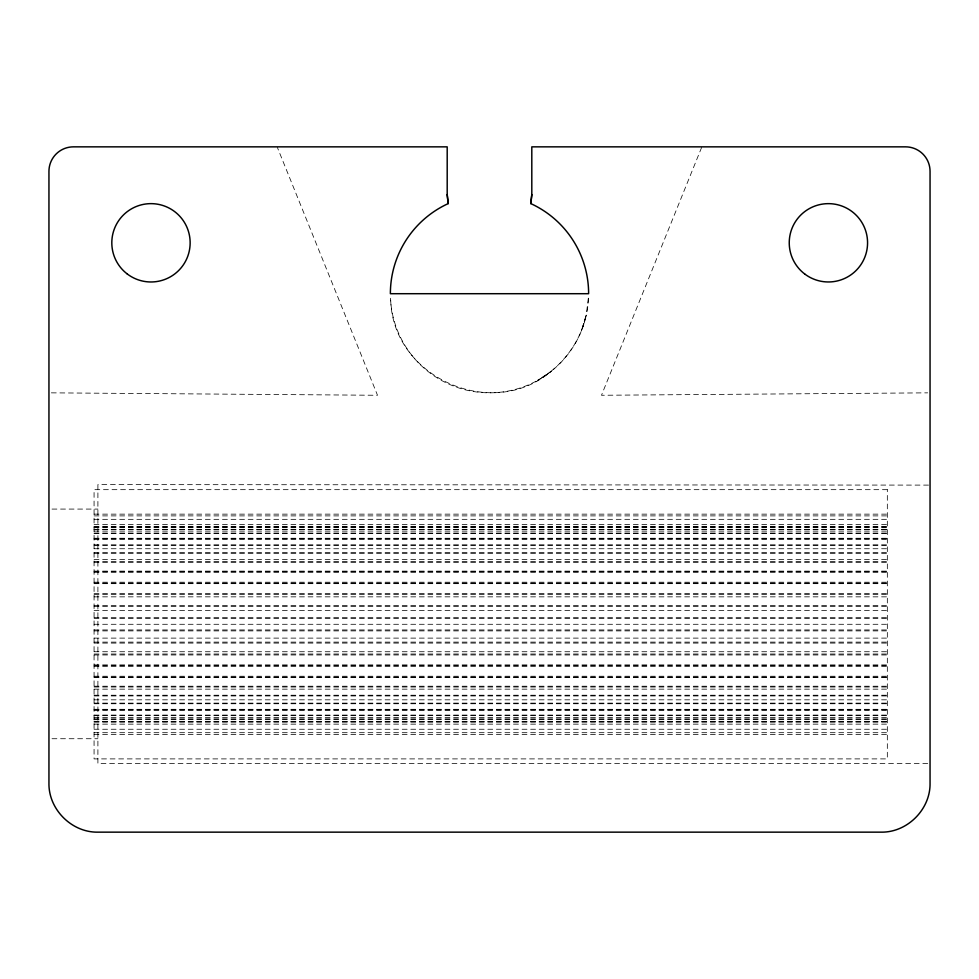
<?xml version="1.0" encoding="UTF-8"?>
<svg xmlns="http://www.w3.org/2000/svg" width="979" height="979" viewBox="0 0 979 979"><rect width="100%" height="100%" fill="white"/><g stroke="black" fill="none" stroke-linecap="round" stroke-linejoin="round"><path stroke-width="0.73" stroke-dasharray="4.89 3.67" d="M588.318 298.203L586.274 314.834L581.391 330.878L586.127 315.838C579.874 342.895 561.909 366.635 537.752 380.28L551.275 371.225C491.801 422.157 391.049 376.67 390.682 298.203M701.662 147.339L601.485 395.271L927.651 392.848M928.52 485.107L97.9 484.605L97.9 763.62L928.52 763.62M52.009 509.08L97.9 509.08M94.07 514.146L887.329 514.146M94.07 515.884L887.329 515.884M94.07 519.335L887.329 519.335M94.07 524.438L887.329 524.438M94.07 526.384L887.329 526.396M94.07 527.081L887.329 527.081M94.07 527.228L887.329 527.228M94.07 529.309L887.329 529.309M94.07 529.602L887.329 529.602M94.07 531.107L887.329 531.107M94.07 533.053L887.329 533.053M94.07 533.482L887.329 533.482M94.07 538.254L887.329 538.254M94.07 538.805L887.329 538.805M94.07 539.258L887.329 539.258M94.07 544.813L887.329 544.813M94.07 545.462L887.329 545.462M94.07 548.742L887.329 548.742M94.07 552.633L887.329 552.633M94.07 553.355L887.329 553.355M94.07 559.413L887.329 559.413M94.07 561.554L887.329 561.554M94.07 562.35L887.329 562.35M94.07 571.124L887.329 571.124M94.07 571.467L887.329 571.467M94.07 572.336L887.329 572.336M94.07 582.211L887.329 582.211M94.07 583.117L887.329 583.117M94.07 583.668L887.329 583.668M94.07 593.617L887.329 593.617M94.07 594.559L887.329 594.559M94.07 596.847L887.329 596.847M94.07 605.499L887.329 605.499M94.07 606.454L887.329 606.454M94.07 610.455L887.329 610.455M94.07 617.676L887.329 617.676M94.07 618.618L887.329 618.618M94.07 624.284L887.329 624.284M94.07 629.95L887.329 629.95M94.07 630.892L887.329 630.892M94.07 638.112L887.329 638.112M94.07 642.114L887.329 642.114M94.07 643.081L887.329 643.081M94.07 651.733L887.329 651.733M94.07 654.021L887.329 654.021M94.07 654.963L887.329 654.963M94.07 664.912L887.329 664.912M94.07 665.451L887.329 665.451M94.07 666.369L887.329 666.369M94.07 676.244L887.329 676.244M94.07 677.113L887.329 677.113M94.07 677.444L887.329 677.444M94.07 686.218L887.329 686.218M94.07 687.013L887.329 687.013M94.07 689.155L887.329 689.155M94.07 695.225L887.329 695.225M94.07 695.947L887.329 695.947M94.07 699.826L887.329 699.826M94.07 703.118L887.329 703.118M94.07 703.754L887.329 703.754M94.07 709.31L887.329 709.31M94.07 709.775L887.329 709.775M94.07 710.326L887.329 710.326M94.07 715.086L887.329 715.086M94.07 715.514L887.329 715.514M94.07 717.46L887.329 717.46M94.07 718.965L887.329 718.965M94.07 719.259L887.329 719.259M94.07 721.339L887.329 721.339M94.07 721.486L887.329 721.486M94.07 722.184L887.329 722.184M94.07 724.142L887.329 724.142M94.07 729.245L887.329 729.245M94.07 732.696L887.329 732.696M94.07 734.421L887.329 734.421M52.009 738.729L97.9 738.729M51.349 392.848L377.515 395.271L277.338 147.339M588.526 298.216A99.124 99.124 0 0 1 489.5 392.824A99.124 99.124 0 0 1 390.474 298.216M887.329 489.671L94.07 489.671L94.07 758.896L887.329 758.896L887.329 489.671"/><path stroke-width="1.47" d="M531.805 194.576L530.826 203.608A99.124 99.124 0 0 1 588.624 293.7L390.376 293.7A99.124 99.124 0 0 1 448.174 203.608L447.195 194.576L447.195 146.85L73.425 146.85A24.475 24.475 0 0 0 48.95 171.325L48.95 783.2C48.46 809.364 71.736 832.639 97.9 832.15L881.1 832.15C907.264 832.639 930.539 809.364 930.05 783.2L930.05 171.325A24.475 24.475 0 0 0 905.575 146.85L531.805 146.85L531.805 194.576L530.826 203.608M448.174 203.608L447.195 194.576M804.677 273.961A39.16 39.16 0 0 0 867.247 247.785A39.16 39.16 0 0 0 813.292 206.679A39.16 39.16 0 0 0 804.677 273.961M127.246 273.961A39.16 39.16 0 0 0 189.828 247.785A39.16 39.16 0 0 0 135.861 206.679A39.16 39.16 0 0 0 127.246 273.961"/></g></svg>
